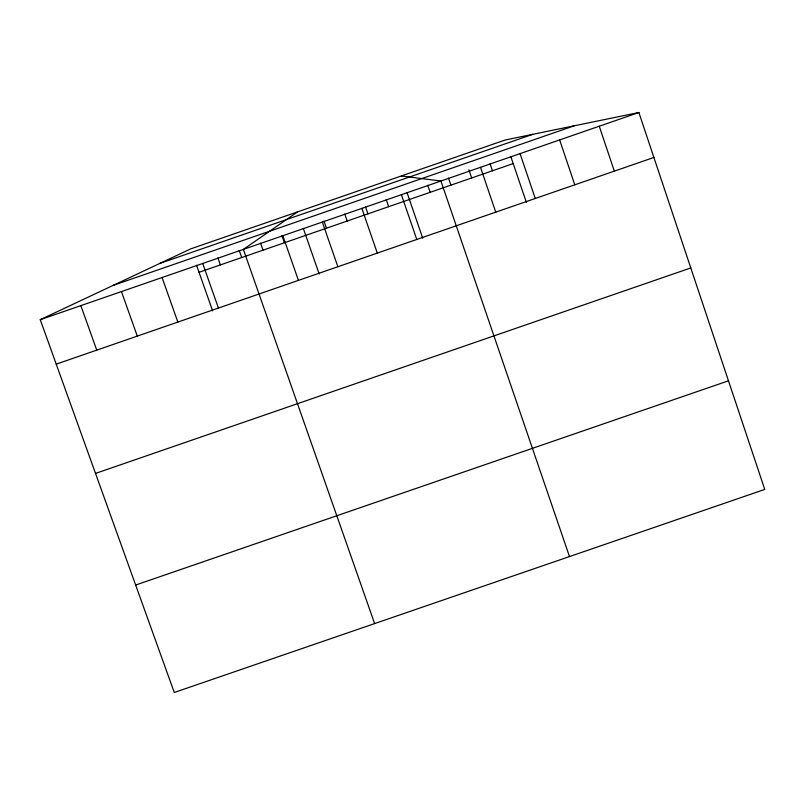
<?xml version="1.0" encoding="UTF-8"?>
<svg xmlns="http://www.w3.org/2000/svg" width="805" height="805" viewBox="0 0 805 805"><rect width="100%" height="100%" fill="white"/><g stroke="black" fill="none" stroke-linecap="round" stroke-linejoin="round"><path stroke-width="1.21" d="M297.558 211.886L243.372 249.389L374.627 623.583M40.25 319.686L190.765 248.856L505.208 140L638.878 112.509L764.75 489.42L174.272 692.491L40.25 319.686L638.878 112.509M159.813 263.416L532.658 134.355M113.062 285.423L574.166 125.822M199.036 272.301L513.208 163.586M56.229 364.142L653.891 157.458M95.513 473.421L690.791 267.944M135.653 585.054L728.475 380.805M401.323 175.963L440.919 181.024L569.487 556.577M80.842 305.638L96.751 350.125M121.444 291.581L137.293 336.108M162.067 277.524L177.855 322.081M202.709 263.456L218.427 308.053M196.551 265.268L212.641 310.861M239.236 250.496L241.701 257.54M217.893 257.882L220.369 264.915M282.847 235.724L298.434 280.382M281.931 235.724L284.386 242.768M260.579 243.11L263.044 250.154M324.013 221.154L326.468 228.207M322.342 222.059L337.869 266.747M303.284 228.328L319.193 274.012M386.239 199.62L388.674 206.684M365.49 206.805L367.935 213.858M361.848 208.384L377.314 253.102M344.751 213.979L347.197 221.033M427.747 185.261L430.162 192.325M406.988 192.435L422.726 238.21M401.383 194.709L416.779 239.457M468.862 169.704L471.68 177.955M448.506 178.076L450.921 185.14M510.803 156.512L526.369 202.377M490.034 163.697L492.439 170.771M480.484 167.329L495.749 212.148M559.646 139.929L574.79 184.818M520.06 153.634L535.265 198.483M599.262 126.224L614.336 171.143"/></g></svg>
